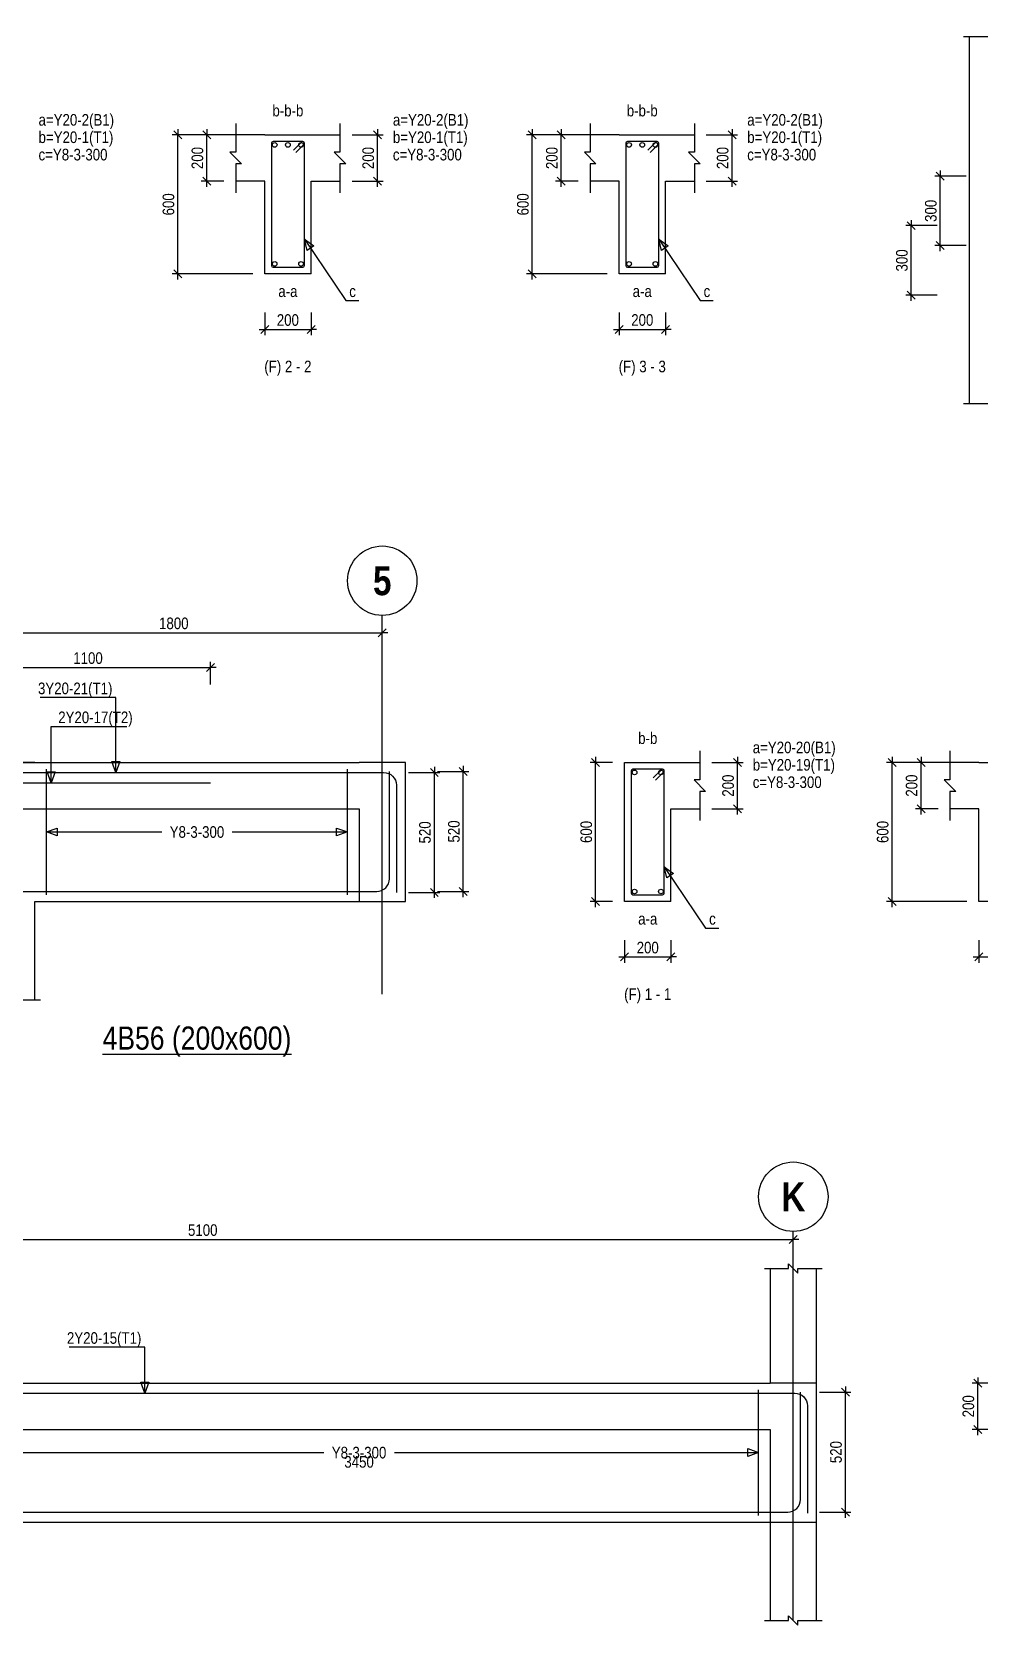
# Model space of a CAD drawing. Extents: x 0 to 206258, y -403073 to 0.
# Drawn here: x 50241 to 58422, y -220424 to -206664 of the extents above; entities that cross this region are included whole.
import ezdxf
from ezdxf.enums import TextEntityAlignment as Align
from ezdxf.lldxf.tags import DXFTag

# ---------------------------------------------------------------- set-up
doc = ezdxf.new("R2010")
doc.units = 0
doc.header["$LTSCALE"] = 1000
for name, color, linetype in [('Axis Circle(Dir 2)', 150, 'Continuous'), ('Axis Label(Dir 1)', 7, 'Continuous'), ('Axis Line(Dir 2)', 150, 'CENTER2'), ('Break Line', 5, 'Continuous'), ('Dimension Line', 5, 'Continuous'), ('Dimension Text', 5, 'Continuous'), ('Front Elevation Line', 40, 'Continuous'), ('Leader Line', 5, 'Continuous'), ('Link Line', 3, 'Continuous'), ('Rebar Label', 6, 'Continuous'), ('Rebar Line', 7, 'Continuous'), ('Section Label', 1, 'Continuous'), ('Top Rebar Label', 6, 'Continuous'), ('Top Rebar Line', 7, 'Continuous')]:
    doc.layers.add(name, color=color, linetype=linetype)
for name, color, linetype, true_color in [('Back Elevation Line', 191, 'HIDDEN2', 0xd4aaff), ('Beam Label(D)', 94, 'Continuous', 0x008100), ('Beam Line(D)', 112, 'Continuous', 0x00bd5e), ('Link Label', 94, 'Continuous', 0x008100)]:
    doc.layers.add(name, color=color, linetype=linetype, true_color=true_color)
doc.styles.add('Axis Label(Dir 1)', font='ARIALNB.TTF', dxfattribs={"height": 250})
doc.styles.add('Beam Label(D)', font='ARIALN.TTF', dxfattribs={"height": 200})
doc.styles.add('Dimension Text', font='ARIALN.TTF', dxfattribs={"height": 100})
doc.styles.add('Link Label', font='ARIALN.TTF', dxfattribs={"height": 100})
doc.styles.add('Rebar Label', font='ARIALN.TTF', dxfattribs={"height": 100})
doc.styles.add('Section Label', font='ARIALN.TTF', dxfattribs={"height": 100})
doc.styles.add('Top Rebar Label', font='ARIALN.TTF', dxfattribs={"height": 100})
tags = doc.linetypes.add('CENTER2', pattern=[1.125, 0.75, -0.125, 0.125, -0.125]).pattern_tags.tags
tags[10:11] = [DXFTag(74, 4), DXFTag(75, 0), DXFTag(340, '0'), DXFTag(46, 0.0), DXFTag(50, 0.0), DXFTag(44, 0.0), DXFTag(45, 0.0)]
tags[8:9] = [DXFTag(74, 4), DXFTag(75, 0), DXFTag(340, '0'), DXFTag(46, 0.0), DXFTag(50, 0.0), DXFTag(44, 0.0), DXFTag(45, 0.0)]
tags[6:7] = [DXFTag(74, 4), DXFTag(75, 0), DXFTag(340, '0'), DXFTag(46, 0.0), DXFTag(50, 0.0), DXFTag(44, 0.0), DXFTag(45, 0.0)]
tags[4:5] = [DXFTag(74, 4), DXFTag(75, 0), DXFTag(340, '0'), DXFTag(46, 0.0), DXFTag(50, 0.0), DXFTag(44, 0.0), DXFTag(45, 0.0)]
tags = doc.linetypes.add('HIDDEN2', pattern=[0.1875, 0.125, -0.0625]).pattern_tags.tags
tags[6:7] = [DXFTag(74, 4), DXFTag(75, 0), DXFTag(340, '0'), DXFTag(46, 0.0), DXFTag(50, 0.0), DXFTag(44, 0.0), DXFTag(45, 0.0)]
tags[4:5] = [DXFTag(74, 4), DXFTag(75, 0), DXFTag(340, '0'), DXFTag(46, 0.0), DXFTag(50, 0.0), DXFTag(44, 0.0), DXFTag(45, 0.0)]
doc.dimstyles.new('BEAM', dxfattribs={"dimtxt": 100, "dimasz": 30, "dimexe": 48.3, "dimexo": 103.5, "dimgap": 30, "dimtad": 1, "dimtoh": 1, "dimdec": 1, "dimlfac": 0.5, "dimdsep": 46, "dimtxsty": 'Dimension Text', "dimblk": 'PCDIM_TICK', "dimcen": 0.09, "dimclrd": 5, "dimclre": 5, "dimclrt": 5, "dimadec": 1, "dimazin": 0, "dimtp": 1, "dimtm": 1, "dimtfac": 1, "dimtdec": 4, "dimtofl": 0, "dimtmove": 0, "dimatfit": 3, "dimfxl": 1, "dimtolj": 1, "dimtzin": 0, "dimarcsym": 0})

# ---------------------------------------------------------------- blocks, each defined once
blk = doc.blocks.new('PCDIM_TICK')
at = {"layer": 'Dimension Line', "color": 0, "transparency": 33554687}
for p, q in [((1.15, 1.15), (-1.15, -1.15)), ((1.61, 0), (0, 0))]:
    blk.add_line(p, q, dxfattribs=at)
blk = doc.blocks.new('*U2866')
at = {"layer": 'Dimension Line', "color": 5, "true_color": 0x0000ff, "transparency": 16777216}
for p, q in [((53006, -207554), (53276, -207554)), ((53227, -207954), (53227, -207554)), ((53006, -207954), (53276, -207954))]:
    blk.add_line(p, q, dxfattribs=at)
at = {"layer": 'Dimension Line', "color": 5, "true_color": 0x0000ff, "transparency": 16777216, "xscale": 30, "yscale": 30}
for p, rotation in [((53227, -207554), 89.99999999999447), ((53227, -207954), 269.9999999999834)]:
    blk.add_blockref('PCDIM_TICK', p, dxfattribs=dict(at, rotation=rotation))
at = {"layer": 'Dimension Line', "color": 5, "true_color": 0x0000ff, "transparency": 16777216, "insert": (53197, -207754), "char_height": 100, "width": 182.77, "attachment_point": 8, "rotation": 90, "style": 'Dimension Text'}
blk.add_mtext('200', dxfattribs=at)
blk = doc.blocks.new('*U2867')
at = {"layer": 'Dimension Line', "color": 5, "true_color": 0x0000ff, "transparency": 16777216}
for p, q in [((51899, -207554), (51704, -207554)), ((51752, -207954), (51752, -207554)), ((51899, -207954), (51704, -207954))]:
    blk.add_line(p, q, dxfattribs=at)
at = {"layer": 'Dimension Line', "color": 5, "true_color": 0x0000ff, "transparency": 16777216, "xscale": 30, "yscale": 30}
for p, rotation in [((51752, -207554), 89.99999999999447), ((51752, -207954), 269.9999999999834)]:
    blk.add_blockref('PCDIM_TICK', p, dxfattribs=dict(at, rotation=rotation))
at = {"layer": 'Dimension Line', "color": 5, "true_color": 0x0000ff, "transparency": 16777216, "insert": (51722, -207754), "char_height": 100, "width": 182.77, "attachment_point": 8, "rotation": 90, "style": 'Dimension Text'}
blk.add_mtext('200', dxfattribs=at)
blk = doc.blocks.new('*U2868')
at = {"layer": 'Dimension Line', "color": 5, "true_color": 0x0000ff, "transparency": 16777216}
for p, q in [((52149, -207554), (51454, -207554)), ((51502, -208754), (51502, -207554)), ((52149, -208754), (51454, -208754))]:
    blk.add_line(p, q, dxfattribs=at)
at = {"layer": 'Dimension Line', "color": 5, "true_color": 0x0000ff, "transparency": 16777216, "xscale": 30, "yscale": 30}
for p, rotation in [((51502, -207554), 89.99999999999447), ((51502, -208754), 269.9999999999834)]:
    blk.add_blockref('PCDIM_TICK', p, dxfattribs=dict(at, rotation=rotation))
at = {"layer": 'Dimension Line', "color": 5, "true_color": 0x0000ff, "transparency": 16777216, "insert": (51472, -208154), "char_height": 100, "width": 181.97, "attachment_point": 8, "rotation": 90, "style": 'Dimension Text'}
blk.add_mtext('600', dxfattribs=at)
blk = doc.blocks.new('*U2869')
at = {"layer": 'Dimension Line', "color": 5, "true_color": 0x0000ff, "transparency": 16777216}
for p, q in [((52252, -209088), (52252, -209283)), ((52652, -209088), (52652, -209283)), ((52252, -209234), (52652, -209234))]:
    blk.add_line(p, q, dxfattribs=at)
at = {"layer": 'Dimension Line', "color": 5, "true_color": 0x0000ff, "transparency": 16777216, "xscale": 30, "yscale": 30, "rotation": 180.0000000000004}
blk.add_blockref('PCDIM_TICK', (52252, -209234), dxfattribs=at)
at = {"layer": 'Dimension Line', "color": 5, "true_color": 0x0000ff, "transparency": 16777216, "xscale": 30, "yscale": 30}
blk.add_blockref('PCDIM_TICK', (52652, -209234), dxfattribs=at)
at = {"layer": 'Dimension Line', "color": 5, "true_color": 0x0000ff, "transparency": 16777216, "insert": (52452, -209204), "char_height": 100, "width": 182.77, "attachment_point": 8, "style": 'Dimension Text'}
blk.add_mtext('200', dxfattribs=at)
blk = doc.blocks.new('*U2870')
at = {"layer": 'Dimension Line', "color": 5, "true_color": 0x0000ff, "transparency": 16777216}
for p, q in [((56066, -207554), (56336, -207554)), ((56288, -207954), (56288, -207554)), ((56066, -207954), (56336, -207954))]:
    blk.add_line(p, q, dxfattribs=at)
at = {"layer": 'Dimension Line', "color": 5, "true_color": 0x0000ff, "transparency": 16777216, "xscale": 30, "yscale": 30}
for p, rotation in [((56288, -207554), 89.99999999999447), ((56288, -207954), 269.9999999999834)]:
    blk.add_blockref('PCDIM_TICK', p, dxfattribs=dict(at, rotation=rotation))
at = {"layer": 'Dimension Line', "color": 5, "true_color": 0x0000ff, "transparency": 16777216, "insert": (56258, -207754), "char_height": 100, "width": 182.77, "attachment_point": 8, "rotation": 90, "style": 'Dimension Text'}
blk.add_mtext('200', dxfattribs=at)
blk = doc.blocks.new('*U2871')
at = {"layer": 'Dimension Line', "color": 5, "true_color": 0x0000ff, "transparency": 16777216}
for p, q in [((54959, -207554), (54764, -207554)), ((54813, -207954), (54813, -207554)), ((54959, -207954), (54764, -207954))]:
    blk.add_line(p, q, dxfattribs=at)
at = {"layer": 'Dimension Line', "color": 5, "true_color": 0x0000ff, "transparency": 16777216, "xscale": 30, "yscale": 30}
for p, rotation in [((54813, -207554), 89.99999999999447), ((54813, -207954), 269.9999999999834)]:
    blk.add_blockref('PCDIM_TICK', p, dxfattribs=dict(at, rotation=rotation))
at = {"layer": 'Dimension Line', "color": 5, "true_color": 0x0000ff, "transparency": 16777216, "insert": (54783, -207754), "char_height": 100, "width": 182.77, "attachment_point": 8, "rotation": 90, "style": 'Dimension Text'}
blk.add_mtext('200', dxfattribs=at)
blk = doc.blocks.new('*U2872')
at = {"layer": 'Dimension Line', "color": 5, "true_color": 0x0000ff, "transparency": 16777216}
for p, q in [((55209, -207554), (54514, -207554)), ((54563, -208754), (54563, -207554)), ((55209, -208754), (54514, -208754))]:
    blk.add_line(p, q, dxfattribs=at)
at = {"layer": 'Dimension Line', "color": 5, "true_color": 0x0000ff, "transparency": 16777216, "xscale": 30, "yscale": 30}
for p, rotation in [((54563, -207554), 89.99999999999447), ((54563, -208754), 269.9999999999834)]:
    blk.add_blockref('PCDIM_TICK', p, dxfattribs=dict(at, rotation=rotation))
at = {"layer": 'Dimension Line', "color": 5, "true_color": 0x0000ff, "transparency": 16777216, "insert": (54533, -208154), "char_height": 100, "width": 181.97, "attachment_point": 8, "rotation": 90, "style": 'Dimension Text'}
blk.add_mtext('600', dxfattribs=at)
blk = doc.blocks.new('*U2873')
at = {"layer": 'Dimension Line', "color": 5, "true_color": 0x0000ff, "transparency": 16777216}
for p, q in [((55313, -209088), (55313, -209283)), ((55713, -209088), (55713, -209283)), ((55313, -209234), (55713, -209234))]:
    blk.add_line(p, q, dxfattribs=at)
at = {"layer": 'Dimension Line', "color": 5, "true_color": 0x0000ff, "transparency": 16777216, "xscale": 30, "yscale": 30, "rotation": 180.0000000000004}
blk.add_blockref('PCDIM_TICK', (55313, -209234), dxfattribs=at)
at = {"layer": 'Dimension Line', "color": 5, "true_color": 0x0000ff, "transparency": 16777216, "xscale": 30, "yscale": 30}
blk.add_blockref('PCDIM_TICK', (55713, -209234), dxfattribs=at)
at = {"layer": 'Dimension Line', "color": 5, "true_color": 0x0000ff, "transparency": 16777216, "insert": (55513, -209204), "char_height": 100, "width": 182.77, "attachment_point": 8, "style": 'Dimension Text'}
blk.add_mtext('200', dxfattribs=at)
blk = doc.blocks.new('*U2875')
at = {"layer": 'Dimension Line', "color": 5, "true_color": 0x0000ff, "transparency": 16777216}
for p, q in [((58310, -207910), (58038, -207910)), ((58086, -208510), (58086, -207910)), ((58310, -208510), (58038, -208510))]:
    blk.add_line(p, q, dxfattribs=at)
at = {"layer": 'Dimension Line', "color": 5, "true_color": 0x0000ff, "transparency": 16777216, "xscale": 30, "yscale": 30}
for p, rotation in [((58086, -207910), 89.99999999999447), ((58086, -208510), 269.9999999999834)]:
    blk.add_blockref('PCDIM_TICK', p, dxfattribs=dict(at, rotation=rotation))
at = {"layer": 'Dimension Line', "color": 5, "true_color": 0x0000ff, "transparency": 16777216, "insert": (58056, -208210), "char_height": 100, "width": 181.5, "attachment_point": 8, "rotation": 90, "style": 'Dimension Text'}
blk.add_mtext('300', dxfattribs=at)
blk = doc.blocks.new('*U2876')
at = {"layer": 'Dimension Line', "color": 5, "true_color": 0x0000ff, "transparency": 16777216}
for p, q in [((58060, -208338), (57788, -208338)), ((57836, -208938), (57836, -208338)), ((58060, -208938), (57788, -208938))]:
    blk.add_line(p, q, dxfattribs=at)
at = {"layer": 'Dimension Line', "color": 5, "true_color": 0x0000ff, "transparency": 16777216, "xscale": 30, "yscale": 30}
for p, rotation in [((57836, -208338), 89.99999999999447), ((57836, -208938), 269.9999999999834)]:
    blk.add_blockref('PCDIM_TICK', p, dxfattribs=dict(at, rotation=rotation))
at = {"layer": 'Dimension Line', "color": 5, "true_color": 0x0000ff, "transparency": 16777216, "insert": (57806, -208638), "char_height": 100, "width": 181.5, "attachment_point": 8, "rotation": 90, "style": 'Dimension Text'}
blk.add_mtext('300', dxfattribs=at)
blk = doc.blocks.new('*U2916')
at = {"layer": 'Dimension Line', "color": 5, "true_color": 0x0000ff, "transparency": 16777216}
for p, q in [((56114, -212974), (56383, -212974)), ((56335, -213374), (56335, -212974)), ((56114, -213374), (56383, -213374))]:
    blk.add_line(p, q, dxfattribs=at)
at = {"layer": 'Dimension Line', "color": 5, "true_color": 0x0000ff, "transparency": 16777216, "xscale": 30, "yscale": 30}
for p, rotation in [((56335, -212974), 89.99999999999447), ((56335, -213374), 269.9999999999834)]:
    blk.add_blockref('PCDIM_TICK', p, dxfattribs=dict(at, rotation=rotation))
at = {"layer": 'Dimension Line', "color": 5, "true_color": 0x0000ff, "transparency": 16777216, "insert": (56305, -213174), "char_height": 100, "width": 182.77, "attachment_point": 8, "rotation": 90, "style": 'Dimension Text'}
blk.add_mtext('200', dxfattribs=at)
blk = doc.blocks.new('*U2917')
at = {"layer": 'Dimension Line', "color": 5, "true_color": 0x0000ff, "transparency": 16777216}
for p, q in [((55257, -212974), (55062, -212974)), ((55110, -214174), (55110, -212974)), ((55257, -214174), (55062, -214174))]:
    blk.add_line(p, q, dxfattribs=at)
at = {"layer": 'Dimension Line', "color": 5, "true_color": 0x0000ff, "transparency": 16777216, "xscale": 30, "yscale": 30}
for p, rotation in [((55110, -212974), 89.99999999999447), ((55110, -214174), 269.9999999999834)]:
    blk.add_blockref('PCDIM_TICK', p, dxfattribs=dict(at, rotation=rotation))
at = {"layer": 'Dimension Line', "color": 5, "true_color": 0x0000ff, "transparency": 16777216, "insert": (55080, -213574), "char_height": 100, "width": 181.97, "attachment_point": 8, "rotation": 90, "style": 'Dimension Text'}
blk.add_mtext('600', dxfattribs=at)
blk = doc.blocks.new('*U2918')
at = {"layer": 'Dimension Line', "color": 5, "true_color": 0x0000ff, "transparency": 16777216}
for p, q in [((55360, -214508), (55360, -214703)), ((55760, -214508), (55760, -214703)), ((55360, -214654), (55760, -214654))]:
    blk.add_line(p, q, dxfattribs=at)
at = {"layer": 'Dimension Line', "color": 5, "true_color": 0x0000ff, "transparency": 16777216, "xscale": 30, "yscale": 30, "rotation": 180.0000000000004}
blk.add_blockref('PCDIM_TICK', (55360, -214654), dxfattribs=at)
at = {"layer": 'Dimension Line', "color": 5, "true_color": 0x0000ff, "transparency": 16777216, "xscale": 30, "yscale": 30}
blk.add_blockref('PCDIM_TICK', (55760, -214654), dxfattribs=at)
at = {"layer": 'Dimension Line', "color": 5, "true_color": 0x0000ff, "transparency": 16777216, "insert": (55560, -214624), "char_height": 100, "width": 182.77, "attachment_point": 8, "style": 'Dimension Text'}
blk.add_mtext('200', dxfattribs=at)
blk = doc.blocks.new('*U2920')
at = {"layer": 'Dimension Line', "color": 5, "true_color": 0x0000ff, "transparency": 16777216}
for p, q in [((58067, -212974), (57872, -212974)), ((57920, -213374), (57920, -212974)), ((58067, -213374), (57872, -213374))]:
    blk.add_line(p, q, dxfattribs=at)
at = {"layer": 'Dimension Line', "color": 5, "true_color": 0x0000ff, "transparency": 16777216, "xscale": 30, "yscale": 30}
for p, rotation in [((57920, -212974), 89.99999999999447), ((57920, -213374), 269.9999999999834)]:
    blk.add_blockref('PCDIM_TICK', p, dxfattribs=dict(at, rotation=rotation))
at = {"layer": 'Dimension Line', "color": 5, "true_color": 0x0000ff, "transparency": 16777216, "insert": (57890, -213174), "char_height": 100, "width": 182.77, "attachment_point": 8, "rotation": 90, "style": 'Dimension Text'}
blk.add_mtext('200', dxfattribs=at)
blk = doc.blocks.new('*U2921')
at = {"layer": 'Dimension Line', "color": 5, "true_color": 0x0000ff, "transparency": 16777216}
for p, q in [((58317, -212974), (57622, -212974)), ((57670, -214174), (57670, -212974)), ((58317, -214174), (57622, -214174))]:
    blk.add_line(p, q, dxfattribs=at)
at = {"layer": 'Dimension Line', "color": 5, "true_color": 0x0000ff, "transparency": 16777216, "xscale": 30, "yscale": 30}
for p, rotation in [((57670, -212974), 89.99999999999447), ((57670, -214174), 269.9999999999834)]:
    blk.add_blockref('PCDIM_TICK', p, dxfattribs=dict(at, rotation=rotation))
at = {"layer": 'Dimension Line', "color": 5, "true_color": 0x0000ff, "transparency": 16777216, "insert": (57640, -213574), "char_height": 100, "width": 181.97, "attachment_point": 8, "rotation": 90, "style": 'Dimension Text'}
blk.add_mtext('600', dxfattribs=at)
blk = doc.blocks.new('*U2922')
at = {"layer": 'Dimension Line', "color": 5, "true_color": 0x0000ff, "transparency": 16777216}
for p, q in [((58420, -214508), (58420, -214703)), ((58820, -214508), (58820, -214703)), ((58420, -214654), (58820, -214654))]:
    blk.add_line(p, q, dxfattribs=at)
at = {"layer": 'Dimension Line', "color": 5, "true_color": 0x0000ff, "transparency": 16777216, "xscale": 30, "yscale": 30, "rotation": 180.0000000000004}
blk.add_blockref('PCDIM_TICK', (58420, -214654), dxfattribs=at)
at = {"layer": 'Dimension Line', "color": 5, "true_color": 0x0000ff, "transparency": 16777216, "xscale": 30, "yscale": 30}
blk.add_blockref('PCDIM_TICK', (58820, -214654), dxfattribs=at)
at = {"layer": 'Dimension Line', "color": 5, "true_color": 0x0000ff, "transparency": 16777216, "insert": (58620, -214624), "char_height": 100, "width": 182.77, "attachment_point": 8, "style": 'Dimension Text'}
blk.add_mtext('200', dxfattribs=at)
blk = doc.blocks.new('*U2927')
at = {"layer": 'Dimension Line', "color": 5, "true_color": 0x0000ff, "transparency": 16777216}
for p, q in [((49667, -212301), (49667, -212106)), ((49667, -212154), (51785, -212154)), ((51785, -212301), (51785, -212106))]:
    blk.add_line(p, q, dxfattribs=at)
at = {"layer": 'Dimension Line', "color": 5, "true_color": 0x0000ff, "transparency": 16777216, "xscale": 30, "yscale": 30, "rotation": 180.0000000000004}
blk.add_blockref('PCDIM_TICK', (49667, -212154), dxfattribs=at)
at = {"layer": 'Dimension Line', "color": 5, "true_color": 0x0000ff, "transparency": 16777216, "xscale": 30, "yscale": 30}
blk.add_blockref('PCDIM_TICK', (51785, -212154), dxfattribs=at)
at = {"layer": 'Dimension Line', "color": 5, "true_color": 0x0000ff, "transparency": 16777216, "insert": (50726, -212124), "char_height": 100, "width": 238.4, "attachment_point": 8, "style": 'Dimension Text'}
blk.add_mtext('1100', dxfattribs=at)
blk = doc.blocks.new('*U2928')
at = {"layer": 'Dimension Line', "color": 5, "true_color": 0x0000ff, "transparency": 16777216}
for p, q in [((53493, -213060), (53765, -213060)), ((53717, -214096), (53717, -213060)), ((53493, -214096), (53765, -214096))]:
    blk.add_line(p, q, dxfattribs=at)
at = {"layer": 'Dimension Line', "color": 5, "true_color": 0x0000ff, "transparency": 16777216, "xscale": 30, "yscale": 30}
for p, rotation in [((53717, -213060), 89.99999999999447), ((53717, -214096), 269.9999999999834)]:
    blk.add_blockref('PCDIM_TICK', p, dxfattribs=dict(at, rotation=rotation))
at = {"layer": 'Dimension Line', "color": 5, "true_color": 0x0000ff, "transparency": 16777216, "insert": (53687, -213578), "char_height": 100, "width": 181.5, "attachment_point": 8, "rotation": 90, "style": 'Dimension Text'}
blk.add_mtext('520', dxfattribs=at)
blk = doc.blocks.new('*U2929')
at = {"layer": 'Dimension Line', "color": 5, "true_color": 0x0000ff, "transparency": 16777216}
for p, q in [((53743, -213052), (54015, -213052)), ((53967, -214088), (53967, -213052)), ((53743, -214088), (54015, -214088))]:
    blk.add_line(p, q, dxfattribs=at)
at = {"layer": 'Dimension Line', "color": 5, "true_color": 0x0000ff, "transparency": 16777216, "xscale": 30, "yscale": 30}
for p, rotation in [((53967, -213052), 89.99999999999447), ((53967, -214088), 269.9999999999834)]:
    blk.add_blockref('PCDIM_TICK', p, dxfattribs=dict(at, rotation=rotation))
at = {"layer": 'Dimension Line', "color": 5, "true_color": 0x0000ff, "transparency": 16777216, "insert": (53937, -213570), "char_height": 100, "width": 181.5, "attachment_point": 8, "rotation": 90, "style": 'Dimension Text'}
blk.add_mtext('520', dxfattribs=at)
blk = doc.blocks.new('*U2930')
at = {"layer": 'Dimension Line', "color": 5, "true_color": 0x0000ff, "transparency": 16777216}
for p, q in [((49667, -212001), (49667, -211806)), ((49667, -211854), (53267, -211854)), ((53267, -212001), (53267, -211806))]:
    blk.add_line(p, q, dxfattribs=at)
at = {"layer": 'Dimension Line', "color": 5, "true_color": 0x0000ff, "transparency": 16777216, "xscale": 30, "yscale": 30, "rotation": 180.0000000000004}
blk.add_blockref('PCDIM_TICK', (49667, -211854), dxfattribs=at)
at = {"layer": 'Dimension Line', "color": 5, "true_color": 0x0000ff, "transparency": 16777216, "xscale": 30, "yscale": 30}
blk.add_blockref('PCDIM_TICK', (53267, -211854), dxfattribs=at)
at = {"layer": 'Dimension Line', "color": 5, "true_color": 0x0000ff, "transparency": 16777216, "insert": (51467, -211824), "char_height": 100, "width": 238.4, "attachment_point": 8, "style": 'Dimension Text'}
blk.add_mtext('1800', dxfattribs=at)
blk = doc.blocks.new('*U2966')
at = {"layer": 'Dimension Line', "color": 5, "true_color": 0x0000ff, "transparency": 16777216}
for p, q in [((58557, -218334), (58362, -218334)), ((58410, -218734), (58410, -218334)), ((58557, -218734), (58362, -218734))]:
    blk.add_line(p, q, dxfattribs=at)
at = {"layer": 'Dimension Line', "color": 5, "true_color": 0x0000ff, "transparency": 16777216, "xscale": 30, "yscale": 30}
for p, rotation in [((58410, -218334), 89.99999999999447), ((58410, -218734), 269.9999999999834)]:
    blk.add_blockref('PCDIM_TICK', p, dxfattribs=dict(at, rotation=rotation))
at = {"layer": 'Dimension Line', "color": 5, "true_color": 0x0000ff, "transparency": 16777216, "insert": (58380, -218534), "char_height": 100, "width": 182.77, "attachment_point": 8, "rotation": 90, "style": 'Dimension Text'}
blk.add_mtext('200', dxfattribs=at)
blk = doc.blocks.new('*U2975')
at = {"layer": 'Dimension Line', "color": 5, "true_color": 0x0000ff, "transparency": 16777216}
for p, q in [((57043, -218412), (57315, -218412)), ((57267, -219448), (57267, -218412)), ((57043, -219448), (57315, -219448))]:
    blk.add_line(p, q, dxfattribs=at)
at = {"layer": 'Dimension Line', "color": 5, "true_color": 0x0000ff, "transparency": 16777216, "xscale": 30, "yscale": 30}
for p, rotation in [((57267, -218412), 89.99999999999447), ((57267, -219448), 269.9999999999834)]:
    blk.add_blockref('PCDIM_TICK', p, dxfattribs=dict(at, rotation=rotation))
at = {"layer": 'Dimension Line', "color": 5, "true_color": 0x0000ff, "transparency": 16777216, "insert": (57237, -218930), "char_height": 100, "width": 181.5, "attachment_point": 8, "rotation": 90, "style": 'Dimension Text'}
blk.add_mtext('520', dxfattribs=at)
blk = doc.blocks.new('*U2976')
at = {"layer": 'Dimension Line', "color": 5, "true_color": 0x0000ff, "transparency": 16777216}
for p, q in [((46617, -217241), (46617, -217046)), ((46617, -217094), (56817, -217094)), ((56817, -217241), (56817, -217046))]:
    blk.add_line(p, q, dxfattribs=at)
at = {"layer": 'Dimension Line', "color": 5, "true_color": 0x0000ff, "transparency": 16777216, "xscale": 30, "yscale": 30, "rotation": 180.0000000000004}
blk.add_blockref('PCDIM_TICK', (46617, -217094), dxfattribs=at)
at = {"layer": 'Dimension Line', "color": 5, "true_color": 0x0000ff, "transparency": 16777216, "xscale": 30, "yscale": 30}
blk.add_blockref('PCDIM_TICK', (56817, -217094), dxfattribs=at)
at = {"layer": 'Dimension Line', "color": 5, "true_color": 0x0000ff, "transparency": 16777216, "insert": (51717, -217064), "char_height": 100, "width": 245.98, "attachment_point": 8, "style": 'Dimension Text'}
blk.add_mtext('5100', dxfattribs=at)

msp = doc.modelspace()

# ---------------------------------------------------------------- linework, layer by layer
at = {"layer": 'Axis Circle(Dir 2)', "transparency": 33554687}
for centre in [(53267.055, -211404.284), (56817.055, -216724.284)]:
    msp.add_circle(centre, 300, dxfattribs=at)
at = {"layer": 'Axis Line(Dir 2)', "transparency": 33554687}
for points in [[(53267.055, -214974.284), (53267.055, -211704.284)], [(56817.055, -220384.284), (56817.055, -217024.284)]]:
    msp.add_lwpolyline(points, dxfattribs=at)
at = {"layer": 'Back Elevation Line', "transparency": 33554687}
for points in [[(49867.055, -212974.284), (53067.055, -212974.284)], [(53467.055, -212974.284), (53067.055, -212974.284)], [(53467.055, -214174.284), (53467.055, -212974.284)], [(49867.055, -213374.284), (53067.055, -213374.284)], [(53067.056, -213374.284), (53067.055, -214174.284)], [(53067.055, -214174.284), (53467.055, -214174.284)]]:
    msp.add_lwpolyline(points, dxfattribs=at)
at = {"layer": 'Beam Line(D)', "transparency": 33554687}
for points in [[(58335.964, -206704.284), (58335.964, -207824.284)], [(52252.294, -207554.284), (52002.294, -207554.284)], [(52252.294, -207554.284), (52652.294, -207554.284)], [(52252.294, -207554.284), (52252.294, -207554.284)], [(52652.294, -207554.284), (52652.294, -207554.284)], [(52652.294, -207554.284), (52902.294, -207554.284)], [(55312.533, -207554.284), (55062.533, -207554.284)], [(55312.533, -207554.284), (55712.533, -207554.284)], [(55312.533, -207554.284), (55312.533, -207554.284)], [(55712.533, -207554.284), (55712.533, -207554.284)], [(55712.533, -207554.284), (55962.533, -207554.284)], [(58335.964, -207824.284), (58335.964, -209874.284)], [(52652.294, -208754.284), (52252.294, -208754.284), (52252.294, -207954.284), (52002.294, -207954.284)], [(52652.294, -208754.284), (52652.294, -207954.284), (52902.294, -207954.284)], [(55712.533, -208754.284), (55312.533, -208754.284), (55312.533, -207954.284), (55062.533, -207954.284)], [(55712.533, -208754.284), (55712.533, -207954.284), (55962.533, -207954.284)], [(50267.055, -212974.284), (49067.055, -212974.284)], [(50267.055, -212974.284), (53067.055, -212974.284)], [(53467.055, -212974.284), (53067.055, -212974.284)], [(53467.055, -214174.284), (53467.055, -212974.284)], [(55360.055, -212974.284), (55760.055, -212974.284)], [(55760.055, -214174.284), (55360.055, -214174.284), (55360.055, -212974.284)], [(55760.055, -212974.284), (55760.055, -212974.284)], [(55760.055, -212974.284), (56010.055, -212974.284)], [(58420.294, -212974.284), (58170.294, -212974.284)], [(58420.294, -212974.284), (58820.294, -212974.284)], [(58420.294, -212974.284), (58420.294, -212974.284)], [(55760.055, -214174.284), (55760.055, -213374.284), (56010.055, -213374.284)], [(58820.294, -214174.284), (58420.294, -214174.284), (58420.294, -213374.284), (58170.294, -213374.284)], [(50267.055, -215024.284), (50267.055, -214174.284)], [(50267.055, -214174.284), (53067.055, -214174.284)], [(53067.055, -214174.284), (53467.055, -214174.284)], [(56617.056, -217344.284), (56617.055, -218334.284)], [(57017.055, -218334.284), (57017.055, -217344.284)], [(46817.055, -218334.284), (56617.055, -218334.284)], [(57017.055, -220384.284), (57017.055, -218334.284)], [(46817.056, -219534.284), (56617.056, -219534.284)], [(56617.056, -219534.284), (56617.056, -220384.284)]]:
    msp.add_lwpolyline(points, dxfattribs=at)
at = {"layer": 'Break Line', "transparency": 33554687}
for points in [[(58285.964, -206704.284), (58895.964, -206704.284), (58895.964, -206664.284), (58975.964, -206744.284), (58975.964, -206704.284), (59585.964, -206704.284)], [(52002.294, -207454.284), (52002.294, -207704.284), (51952.294, -207704.284), (52052.294, -207804.284), (52002.294, -207804.284), (52002.294, -208054.284)], [(52902.294, -207454.284), (52902.294, -207704.284), (52852.294, -207704.284), (52952.294, -207804.284), (52902.294, -207804.284), (52902.294, -208054.284)], [(55062.533, -207454.284), (55062.533, -207704.284), (55012.533, -207704.284), (55112.533, -207804.284), (55062.533, -207804.284), (55062.533, -208054.284)], [(55962.533, -207454.284), (55962.533, -207704.284), (55912.533, -207704.284), (56012.533, -207804.284), (55962.533, -207804.284), (55962.533, -208054.284)], [(58285.964, -209874.284), (58895.964, -209874.284), (58895.964, -209834.284), (58975.964, -209914.284), (58975.964, -209874.284), (59585.964, -209874.284)], [(56010.055, -212874.284), (56010.055, -213124.284), (55960.055, -213124.284), (56060.055, -213224.284), (56010.055, -213224.284), (56010.055, -213474.284)], [(58170.294, -212874.284), (58170.294, -213124.284), (58120.294, -213124.284), (58220.294, -213224.284), (58170.294, -213224.284), (58170.294, -213474.284)], [(49017.056, -215024.284), (49627.055, -215024.284), (49627.055, -214984.284), (49707.055, -215064.284), (49707.055, -215024.284), (50317.055, -215024.284)], [(56567.056, -217344.284), (56777.056, -217344.284), (56777.056, -217304.284), (56857.056, -217384.284), (56857.056, -217344.284), (57067.055, -217344.284)], [(56567.056, -220384.284), (56777.056, -220384.284), (56777.056, -220344.284), (56857.056, -220424.284), (56857.056, -220384.284), (57067.055, -220384.284)]]:
    msp.add_lwpolyline(points, dxfattribs=at)
at = {"layer": 'Front Elevation Line', "transparency": 33554687}
for points in [[(47067.055, -212974.284), (53067.055, -212974.284)], [(53467.055, -212974.284), (53067.055, -212974.284)], [(53467.055, -214174.284), (53467.055, -212974.284)], [(47067.055, -213374.284), (53067.055, -213374.284)], [(53067.056, -213374.284), (53067.055, -214174.284)], [(53067.055, -214174.284), (53467.055, -214174.284)], [(36217.055, -218334.284), (56617.055, -218334.284)], [(57017.055, -218334.284), (56617.055, -218334.284)], [(57017.055, -219534.284), (57017.055, -218334.284)], [(36217.055, -218734.284), (56617.055, -218734.284)], [(56617.056, -218734.284), (56617.055, -219534.284)], [(56617.055, -219534.284), (57017.055, -219534.284)]]:
    msp.add_lwpolyline(points, dxfattribs=at)
at = {"layer": 'Leader Line', "transparency": 33554687}
for points in [[(52675.234, -208513.008), (52618.55, -208551.297), (52594.294, -208454.283), (52675.234, -208513.008)], [(52594.294, -208454.283), (52952.294, -208984.284), (53065.423, -208984.284)], [(55735.473, -208513.008), (55678.788, -208551.296), (55654.532, -208454.283), (55735.473, -208513.008)], [(55654.532, -208454.283), (56012.533, -208984.284), (56125.662, -208984.284)], [(50967.055, -213060.284), (50967.055, -212414.284), (50312.064, -212414.284)], [(50407.055, -213150.284), (50407.055, -212664.284), (51062.046, -212664.284)], [(50932.853, -212966.314), (51001.257, -212966.314), (50967.055, -213060.284), (50932.853, -212966.314)], [(50372.853, -213056.314), (50441.257, -213056.314), (50407.055, -213150.284), (50372.853, -213056.314)], [(50367.056, -213574.284), (50461.025, -213540.082), (50461.025, -213608.486), (50367.056, -213574.284), (51362.411, -213574.284)], [(51971.699, -213574.284), (52967.055, -213574.284), (52873.086, -213608.486), (52873.086, -213540.082), (52967.055, -213574.284)], [(55782.996, -213933.009), (55726.312, -213971.298), (55702.055, -213874.284), (55782.996, -213933.009)], [(55702.055, -213874.284), (56060.055, -214404.284), (56173.184, -214404.284)], [(51217.055, -218420.284), (51217.055, -218024.284), (50562.064, -218024.284)], [(51182.853, -218326.314), (51251.257, -218326.314), (51217.055, -218420.284), (51182.853, -218326.314)], [(49617.056, -218934.284), (49711.025, -218900.082), (49711.025, -218968.486), (49617.056, -218934.284), (52762.412, -218934.284)], [(53371.7, -218934.284), (56517.055, -218934.284), (56423.086, -218968.486), (56423.086, -218900.082), (56517.055, -218934.284)]]:
    msp.add_lwpolyline(points, dxfattribs=at)
at = {"layer": 'Link Line', "transparency": 33554687}
for p, q in [((50367.056, -214116.284), (50367.056, -213032.284)), ((52967.055, -214116.284), (52967.055, -213032.284)), ((56517.055, -219476.284), (56517.055, -218392.284))]:
    msp.add_line(p, q, dxfattribs=at)
for points in [[(52519.483, -207706.894), (52590.193, -207636.183, 0.668178638), (52580.294, -207612.284), (52324.294, -207612.284, 0.414213562), (52310.294, -207626.284), (52310.294, -208682.284, 0.414213562), (52324.294, -208696.284), (52580.294, -208696.284, 0.414213562), (52594.294, -208682.284), (52594.294, -207626.284, 0.668178638), (52570.394, -207616.384), (52499.684, -207687.095)], [(55579.721, -207706.894), (55650.432, -207636.183, 0.668178638), (55640.533, -207612.284), (55384.533, -207612.284, 0.414213562), (55370.533, -207626.284), (55370.533, -208682.284, 0.414213562), (55384.533, -208696.284), (55640.533, -208696.284, 0.414213562), (55654.533, -208682.284), (55654.533, -207626.284, 0.668178638), (55630.633, -207616.384), (55559.922, -207687.095)], [(55627.244, -213126.894), (55697.955, -213056.183, 0.668178638), (55688.055, -213032.284), (55432.055, -213032.284, 0.414213562), (55418.055, -213046.284), (55418.055, -214102.284, 0.414213562), (55432.055, -214116.284), (55688.055, -214116.284, 0.414213562), (55702.055, -214102.284), (55702.055, -213046.284, 0.668178638), (55678.156, -213036.384), (55607.445, -213107.095)]]:
    msp.add_lwpolyline(points, format="xyb", dxfattribs=at)
at = {"layer": 'Rebar Line', "transparency": 33554687}
for points in [[(38805.055, -213488.284), (38805.055, -213978.328, 0.414213562), (38915.011, -214088.284), (53219.1, -214088.284, 0.414213543), (53329.055, -213978.328), (53329.055, -213052.284)], [(36015.055, -218412.284), (36015.055, -219338.328, 0.414213562), (36125.011, -219448.284), (56769.099, -219448.284, 0.414213813), (56879.056, -219338.328), (56879.055, -218412.284)]]:
    msp.add_lwpolyline(points, format="xyb", dxfattribs=at)
for centre in [(52338.294, -207640.284), (52452.294, -207640.284), (52566.294, -207640.284), (55398.533, -207640.284), (55512.533, -207640.284), (55626.533, -207640.284), (52338.294, -208668.284), (52566.294, -208668.284), (55398.533, -208668.284), (55626.533, -208668.284), (55446.055, -213060.284), (55674.055, -213060.284), (55446.055, -214088.284), (55674.055, -214088.284)]:
    msp.add_circle(centre, 20, dxfattribs=at)
at = {"layer": 'Top Rebar Line', "transparency": 33554687}
for points in [[(46469.055, -213060.284), (53279.099, -213060.284, -0.414213562), (53389.055, -213170.239), (53389.055, -214096.284)], [(35955.055, -219456.284), (35955.055, -218530.239, -0.414213562), (36065.011, -218420.284), (56829.1, -218420.284, -0.414213562), (56939.056, -218530.239), (56939.056, -219456.284)]]:
    msp.add_lwpolyline(points, format="xyb", dxfattribs=at)
msp.add_lwpolyline([(47505.055, -213150.284), (51785.055, -213150.284)], dxfattribs=at)

# ---------------------------------------------------------------- texts
at = {"layer": 'Axis Label(Dir 1)', "transparency": 33554687, "style": 'Axis Label(Dir 1)'}
for s, p in [('5', (53267.055, -211404.284)), ('K', (56817.055, -216724.284))]:
    msp.add_text(s, height=250, dxfattribs=at).set_placement(p, align=Align.MIDDLE_CENTER)
at = {"layer": 'Beam Label(D)', "transparency": 33554687, "style": 'Beam Label(D)'}
msp.add_text('%%U4B56 (200x600)', height=200, dxfattribs=at).set_placement((51667.055, -215254.284), align=Align.TOP_CENTER)
at = {"layer": 'Dimension Text', "transparency": 33554687, "style": 'Dimension Text'}
msp.add_text('3450', height=100, dxfattribs=at).set_placement((53067.056, -218964.284), align=Align.TOP_CENTER)
at = {"layer": 'Link Label', "transparency": 33554687, "style": 'Link Label'}
for s, p in [(' c=Y8-3-300', (50267.055, -207774.284)), (' c=Y8-3-300', (53327.294, -207774.284)), (' c=Y8-3-300', (56387.533, -207774.284)), ('c', (52982.294, -208954.284)), ('c', (56042.533, -208954.284)), (' c=Y8-3-300', (56435.055, -213194.284)), ('c', (56090.055, -214374.284))]:
    msp.add_text(s, height=100, dxfattribs=at).set_placement(p)
for p in [(51667.055, -213574.284), (53067.056, -218934.284)]:
    msp.add_text('Y8-3-300', height=100, dxfattribs=at).set_placement(p, align=Align.MIDDLE_CENTER)
at = {"layer": 'Rebar Label', "transparency": 33554687, "style": 'Rebar Label'}
for s, p in [('b-b-b', (52452.294, -207424.284)), ('b-b-b', (55512.533, -207424.284)), ('a-a', (52452.294, -208984.284)), ('a-a', (55512.533, -208984.284)), ('b-b', (55560.055, -212844.284)), ('a-a', (55560.055, -214404.284))]:
    msp.add_text(s, height=100, dxfattribs=at).set_placement(p, align=Align.BOTTOM_CENTER)
for s, p in [(' a=Y20-2(B1)', (50267.055, -207474.284)), (' a=Y20-2(B1)', (53327.294, -207474.284)), (' a=Y20-2(B1)', (56387.533, -207474.284)), (' a=Y20-20(B1)', (56435.055, -212894.284))]:
    msp.add_text(s, height=100, dxfattribs=at).set_placement(p)
at = {"layer": 'Section Label', "transparency": 33554687, "style": 'Section Label'}
for s, p in [('(F) 2 - 2', (52452.294, -209634.284)), ('(F) 3 - 3', (55512.533, -209634.284)), ('(F) 1 - 1', (55560.055, -215054.284))]:
    msp.add_text(s, height=100, dxfattribs=at).set_placement(p, align=Align.BOTTOM_CENTER)
at = {"layer": 'Top Rebar Label', "transparency": 33554687, "style": 'Top Rebar Label'}
for s, p in [(' b=Y20-1(T1)', (50267.055, -207624.284)), (' b=Y20-1(T1)', (53327.294, -207624.284)), (' b=Y20-1(T1)', (56387.533, -207624.284)), (' 2Y20-17(T2)', (50437.055, -212634.284)), (' b=Y20-19(T1)', (56435.055, -213044.284))]:
    msp.add_text(s, height=100, dxfattribs=at).set_placement(p)
for s, p in [(' 3Y20-21(T1)', (50937.055, -212384.284)), (' 2Y20-15(T1)', (51187.055, -217994.284))]:
    msp.add_text(s, height=100, dxfattribs=at).set_placement(p, align=Align.RIGHT)

# ---------------------------------------------------------------- dimensions: what is measured, and where the dimension line sits
at = {"layer": 'Dimension Line', "transparency": 33554687}
for base, p1, p2, angle, text, picture, middle in [((51502.294, -208154.284), (52252.294, -208754.284), (52252.294, -207554.284), 90, '600', '*U2868', (51502.294, -208154.284)), ((51752.294, -207754.284), (52002.294, -207954.284), (52002.294, -207554.284), 90, '200', '*U2867', (51752.294, -207754.284)), ((53227.294, -207754.284), (52902.294, -207954.284), (52902.294, -207554.284), 90, '200', '*U2866', (53227.294, -207754.284)), ((54562.533, -208154.284), (55312.533, -208754.284), (55312.533, -207554.284), 90, '600', '*U2872', (54562.533, -208154.284)), ((54812.533, -207754.284), (55062.533, -207954.284), (55062.533, -207554.284), 90, '200', '*U2871', (54812.533, -207754.284)), ((56287.533, -207754.284), (55962.533, -207954.284), (55962.533, -207554.284), 90, '200', '*U2870', (56287.533, -207754.284)), ((58085.964, -208210.284), (58413.964, -208510.284), (58413.964, -207910.284), 90, '300', '*U2875', (58085.964, -208210.284)), ((57835.964, -208638.284), (58163.964, -208938.284), (58163.964, -208338.284), 90, '300', '*U2876', (57835.964, -208638.284)), ((53967.055, -213570.284), (53639.055, -214088.284), (53639.055, -213052.284), 90, '520', '*U2929', (53967.055, -213570.284)), ((55110.055, -213574.284), (55360.055, -214174.284), (55360.055, -212974.284), 90, '600', '*U2917', (55110.055, -213574.284)), ((56335.055, -213174.284), (56010.055, -213374.284), (56010.055, -212974.284), 90, '200', '*U2916', (56335.055, -213174.284)), ((57670.294, -213574.284), (58420.294, -214174.284), (58420.294, -212974.284), 90, '600', '*U2921', (57670.294, -213574.284)), ((57920.294, -213174.284), (58170.294, -213374.284), (58170.294, -212974.284), 90, '200', '*U2920', (57920.294, -213174.284)), ((53717.055, -213578.284), (53389.055, -214096.284), (53389.055, -213060.284), 90, '520', '*U2928', (53717.055, -213578.284)), ((57267.056, -218930.283), (56939.056, -219448.284), (56939.055, -218412.284), 90.0000489, '520', '*U2975', (57267.056, -218930.283)), ((58410.056, -218534.284), (58660.056, -218734.284), (58660.056, -218334.284), 90, '200', '*U2966', (58410.056, -218534.284))]:
    dim = msp.add_linear_dim(base=base, p1=p1, p2=p2, angle=angle, text=text, dimstyle='BEAM', override={"dimscale": 1, "dimtxt": 100, "dimasz": 30, "dimexe": 48.3, "dimexo": 103.5, "dimgap": 30, "dimtad": 1, "dimtih": 0, "dimdec": 1, "dimlfac": 0.5, "dimzin": 8, "dimlunit": 2, "dimpost": '', "dimtxsty": 'Dimension Text', "dimblk": 'PCDIM_TICK', "dimse1": 0, "dimse2": 0, "dimsd2": 0, "dimclrd": 5, "dimclre": 5, "dimclrt": 5, "dimaunit": 0, "dimadec": 1, "dimazin": 0, "dimtol": 0, "dimtp": 1, "dimtm": 1, "dimtmove": 0}, dxfattribs=at)
    dim.commit()
    dim.dimension.update_dxf_attribs({"geometry": picture, "text_midpoint": middle})
for base, p1, p2, text, picture, middle in [((52452.294, -209234.284), (52252.294, -208984.284), (52652.294, -208984.284), '200', '*U2869', (52452.294, -209234.284)), ((55512.533, -209234.284), (55312.533, -208984.284), (55712.533, -208984.284), '200', '*U2873', (55512.533, -209234.284)), ((51467.055, -211854.284), (49667.055, -212104.284), (53267.055, -212104.284), '1800', '*U2930', (51467.055, -211854.284)), ((50726.055, -212154.284), (49667.055, -212404.284), (51785.055, -212404.284), '1100', '*U2927', (50726.055, -212154.284)), ((55560.055, -214654.284), (55360.055, -214404.284), (55760.055, -214404.284), '200', '*U2918', (55560.055, -214654.284)), ((58620.294, -214654.284), (58420.294, -214404.284), (58820.294, -214404.284), '200', '*U2922', (58620.294, -214654.284)), ((51717.055, -217094.284), (46617.055, -217344.284), (56817.055, -217344.284), '5100', '*U2976', (51717.055, -217094.284))]:
    dim = msp.add_linear_dim(base=base, p1=p1, p2=p2, text=text, dimstyle='BEAM', override={"dimscale": 1, "dimtxt": 100, "dimasz": 30, "dimexe": 48.3, "dimexo": 103.5, "dimgap": 30, "dimtad": 1, "dimtih": 0, "dimdec": 1, "dimlfac": 0.5, "dimzin": 8, "dimlunit": 2, "dimpost": '', "dimtxsty": 'Dimension Text', "dimblk": 'PCDIM_TICK', "dimse1": 0, "dimse2": 0, "dimsd2": 0, "dimclrd": 5, "dimclre": 5, "dimclrt": 5, "dimaunit": 0, "dimadec": 1, "dimazin": 0, "dimtol": 0, "dimtp": 1, "dimtm": 1, "dimtmove": 0}, dxfattribs=at)
    dim.commit()
    dim.dimension.update_dxf_attribs({"geometry": picture, "text_midpoint": middle})

doc.saveas('drawing.dxf')
